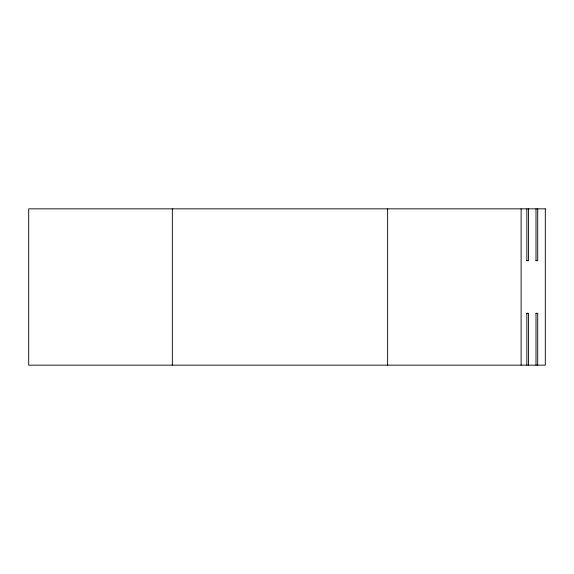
<?xml version="1.0" encoding="UTF-8"?>
<svg xmlns="http://www.w3.org/2000/svg" width="574" height="574" viewBox="0 0 574 574"><rect width="100%" height="100%" fill="white"/><g stroke="black" fill="none" stroke-linecap="round" stroke-linejoin="round"><path stroke-width="0.86" d="M526.767 260.704L528.561 260.704L528.561 208.843M535.915 260.704L537.709 260.704L537.709 208.843M526.767 313.296L528.561 313.296L528.561 365.157M535.915 313.296L537.709 313.296L537.709 365.157M536.001 208.843L536.001 260.704M536.001 313.296L536.001 365.157M526.853 208.843L526.853 260.704M526.853 313.296L526.853 365.157M521.113 208.843L521.113 365.157M387.637 208.843L387.637 365.157M172.336 208.843L172.336 365.157M545.3 208.843L28.7 208.843L28.7 365.157L545.3 365.157L545.3 208.843"/></g></svg>
